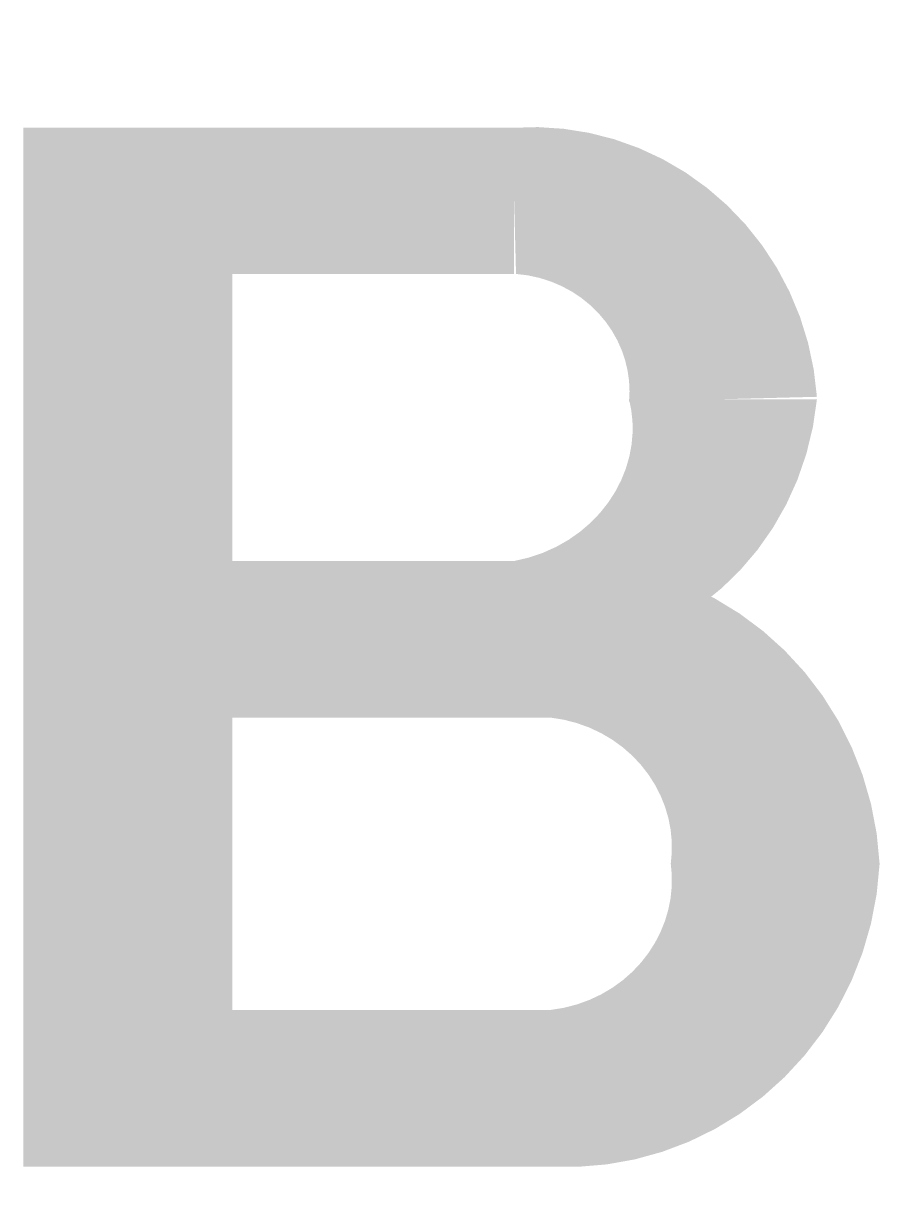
# Model space of a CAD drawing. Header units: millimetres. Extents: x 0 to 0.82, y -0.03 to 1.09.
import ezdxf

# ---------------------------------------------------------------- set-up
doc = ezdxf.new("R2010")
doc.units = ezdxf.units.MM

msp = doc.modelspace()

# ---------------------------------------------------------------- linework, layer by layer
at = {"color": 0, "transparency": 33554687}
for points in [[(0.1, 0.995, 0.2, 0.2, 0), (0.1, 0.075, 0.15, 0.15, 0), (0.505, 0.075, 0.15, 0.2, 0.414214), (0.72, 0.29, 0.2, 0.15, 0.414214), (0.505, 0.505, 0.15, 0.15, 0), (0.19, 0.505, 0.15, 0.15, 0)], [(0.47, 0.535, 0.09, 0.18, 0.414214), (0.67, 0.735, 0.18, 0.14, 0.414214), (0.47, 0.925, 0.14, 0.14, 0), (0.18, 0.925, 0.14, 0.14, 0)]]:
    msp.add_lwpolyline(points, format="xyseb", dxfattribs=at)

doc.saveas('drawing.dxf')
